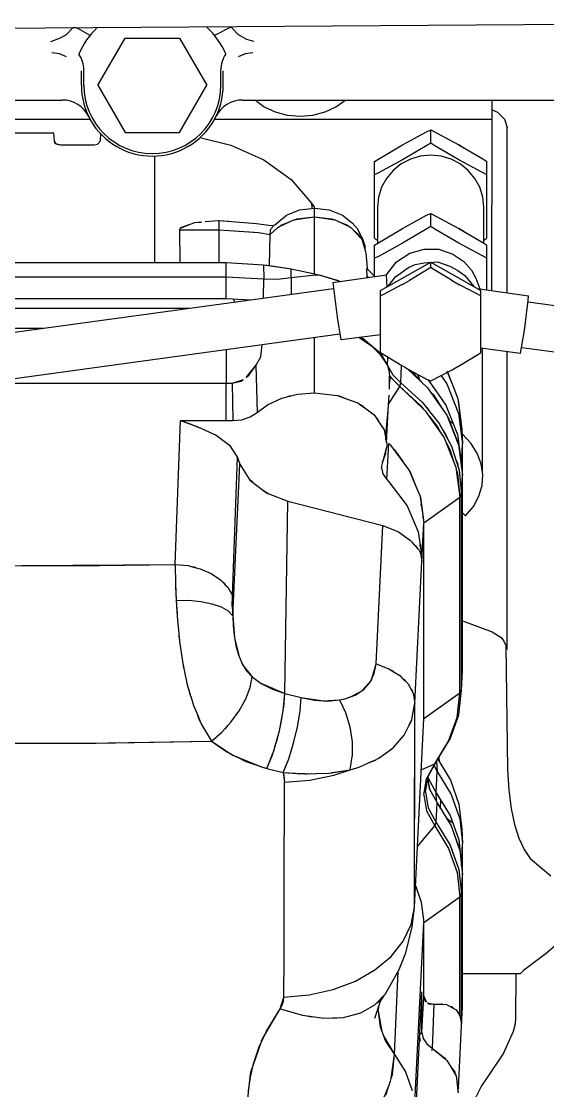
# Model space of a CAD drawing. Extents: x 1551 to 113148, y -1700 to 77018.
# Drawn here: x 18657.5 to 18746.5, y 11630.5 to 11811.6 of the extents above; entities that cross this region are included whole.
import ezdxf

# ---------------------------------------------------------------- set-up
doc = ezdxf.new("R2010")
doc.units = 0
doc.header["$LTSCALE"] = 500
doc.header["$MEASUREMENT"] = 0
doc.linetypes.add('SNT-025', pattern=[0.74, 0.4, -0.17, 0, -0.17])
doc.layers.get('0').update_dxf_attribs({"linetype": 'CONTINUOUS'})
doc.layers.add('GENERATORSETT', color=7, linetype='CONTINUOUS')

# ---------------------------------------------------------------- blocks, each defined once
blk = doc.blocks.new('GENERATOR-CENTER')
for p, q in [((-2114.19, -277.94), (-1945.65, -276.72)), ((-2095.15, -278.92), (-2094.06, -277.79)), ((-2093.74, -277.77), (-2094.06, -277.79)), ((-2093.11, -278), (-2093.74, -277.77)), ((-2091.15, -279.09), (-2093.11, -278)), ((-2067.47, -277.77), (-2070.07, -279.09)), ((-2067.15, -277.79), (-2067.47, -277.77)), ((-2067.15, -277.79), (-2066.07, -278.92)), ((-2097.8, -280.11), (-2096.13, -279.52)), ((-2096.13, -279.52), (-2095.15, -278.92)), ((-2089.85, -287.53), (-2085.23, -279.53)), ((-2085.23, -279.53), (-2075.99, -279.53)), ((-2075.99, -279.53), (-2071.37, -287.53)), ((-2066.07, -278.92), (-2064.69, -279.7)), ((-2064.69, -279.7), (-2063.47, -280.07)), ((-2063.47, -280.07), (-2063.42, -280.11)), ((-2096.31, -282.2), (-2097.61, -282.03)), ((-2095.11, -282.7), (-2096.31, -282.2)), ((-2064.9, -282.2), (-2066.11, -282.7)), ((-2063.61, -282.03), (-2064.9, -282.2)), ((-2092.61, -287.53), (-2092.61, -285.11)), ((-2092.19, -287.53), (-2092.19, -284.93)), ((-2069.03, -287.53), (-2069.03, -284.93)), ((-2068.61, -287.53), (-2068.61, -285.11)), ((-2089.85, -287.53), (-2085.23, -295.53)), ((-2075.99, -295.53), (-2071.37, -287.53)), ((-2175.35, -290.03), (-2095.86, -290.03)), ((-2065.35, -290.03), (-1995.86, -290.03)), ((-2063.18, -290.08), (-2061.67, -291.2)), ((-2061.67, -291.2), (-2059.84, -292.04)), ((-2051.38, -292.04), (-2049.55, -291.2)), ((-2049.55, -291.2), (-2048.04, -290.09)), ((-2023.11, -293.28), (-2023.11, -290.03)), ((-2059.84, -292.04), (-2057.78, -292.57)), ((-2057.78, -292.57), (-2055.61, -292.75)), ((-2055.61, -292.75), (-2053.44, -292.57)), ((-2053.44, -292.57), (-2051.38, -292.04)), ((-2023.11, -291.71), (-2022.23, -292.07)), ((-2022.23, -292.07), (-2021.03, -293.25)), ((-2180.11, -293.28), (-2091.1, -293.28)), ((-2070.11, -293.28), (-2023.11, -293.28)), ((-2023.17, -322.31), (-2023.11, -293.28)), ((-2021.03, -293.25), (-2020.61, -294.68)), ((-2020.61, -322.68), (-2020.61, -294.68)), ((-2116.05, -295.57), (-2097.31, -295.57)), ((-2097.31, -295.57), (-2097.24, -296.96)), ((-2097.31, -295.57), (-2097.24, -296.96)), ((-2089.38, -296.96), (-2089.32, -295.72)), ((-2085.23, -295.53), (-2075.99, -295.53)), ((-2072.56, -296.36), (-2067.35, -297.66)), ((-2038.27, -297.64), (-2034.21, -295.41)), ((-2034.21, -295.41), (-2033.52, -295.09)), ((-2033.52, -297.32), (-2033.52, -295.09)), ((-2033.52, -295.09), (-2028.77, -297.64)), ((-2097.24, -296.96), (-2096.93, -297.43)), ((-2097.24, -296.96), (-2097.08, -297.31)), ((-2097.08, -297.31), (-2096.24, -297.62)), ((-2096.93, -297.43), (-2096.24, -297.62)), ((-2096.24, -297.62), (-2090.38, -297.62)), ((-2090.38, -297.62), (-2089.87, -297.53)), ((-2089.87, -297.53), (-2089.38, -296.96)), ((-2067.35, -297.66), (-2061.77, -300.18)), ((-2043.02, -300.46), (-2038.27, -297.64)), ((-2033.52, -297.32), (-2038.27, -300.13)), ((-2032.83, -297.77), (-2033.52, -297.32)), ((-2028.77, -300.13), (-2032.83, -297.77)), ((-2028.77, -297.64), (-2024.71, -300)), ((-2027.93, -298.17), (-2028.77, -297.64)), ((-2080.16, -317.56), (-2080.16, -299.47)), ((-2080.16, -317.56), (-2080.16, -299.47)), ((-2061.77, -300.18), (-2057.13, -303.51)), ((-2043.02, -302.68), (-2043.02, -300.46)), ((-2038.27, -300.14), (-2042.33, -302.36)), ((-2036.96, -300.05), (-2038.52, -300.86)), ((-2035.28, -299.55), (-2036.96, -300.05)), ((-2033.52, -299.38), (-2035.28, -299.55)), ((-2031.76, -299.55), (-2033.52, -299.38)), ((-2030.08, -300.05), (-2031.76, -299.55)), ((-2028.52, -300.86), (-2030.08, -300.05)), ((-2024.02, -302.68), (-2028.77, -300.14)), ((-2024.71, -300), (-2024.02, -300.46)), ((-2024.02, -302.68), (-2024.02, -300.46)), ((-2039.88, -301.96), (-2041, -303.29)), ((-2038.52, -300.86), (-2039.88, -301.96)), ((-2027.16, -301.96), (-2028.52, -300.86)), ((-2026.04, -303.29), (-2027.16, -301.96)), ((-2057.13, -303.51), (-2053.67, -307.5)), ((-2042.33, -302.36), (-2043.02, -302.68)), ((-2043.02, -308.18), (-2043.02, -302.68)), ((-2041, -303.29), (-2041.84, -304.81)), ((-2025.21, -304.81), (-2026.04, -303.29)), ((-2024.02, -308.18), (-2024.02, -302.68)), ((-2041.84, -304.81), (-2042.35, -306.47)), ((-2024.69, -306.47), (-2025.21, -304.81)), ((-2053.67, -307.5), (-2053.17, -308.24)), ((-2053.67, -307.5), (-2053.63, -308.29)), ((-2053.67, -307.5), (-2053.63, -308.29)), ((-2042.35, -306.47), (-2042.52, -308.18)), ((-2024.52, -308.18), (-2024.69, -306.47)), ((-2059.91, -311.14), (-2057.94, -309.54)), ((-2057.94, -309.54), (-2055.72, -308.63)), ((-2055.72, -308.63), (-2053.2, -308.32)), ((-2053.2, -308.77), (-2053.2, -308.24)), ((-2053.2, -308.77), (-2053.2, -308.24)), ((-2053.2, -308.32), (-2050.68, -308.63)), ((-2053.2, -309.8), (-2053.2, -308.77)), ((-2053.2, -309.8), (-2053.2, -308.77)), ((-2050.68, -308.63), (-2048.46, -309.54)), ((-2048.46, -309.54), (-2046.83, -310.82)), ((-2043.02, -313.41), (-2043.02, -308.18)), ((-2042.49, -314.25), (-2042.49, -308.18)), ((-2034.21, -309.55), (-2033.52, -309.23)), ((-2033.52, -311.46), (-2033.52, -309.23)), ((-2033.52, -309.23), (-2028.77, -311.78)), ((-2024.55, -314.25), (-2024.55, -308.18)), ((-2024.02, -313.41), (-2024.02, -308.18)), ((-2075.83, -311.73), (-2073.58, -310.8)), ((-2075.76, -311.61), (-2074.18, -311.05)), ((-2073.58, -310.8), (-2073.5, -310.79)), ((-2073.45, -310.79), (-2073.42, -310.78)), ((-2073.44, -310.79), (-2072.39, -310.69)), ((-2073.42, -310.78), (-2072.22, -310.67)), ((-2071.68, -310.62), (-2069.47, -310.4)), ((-2069.47, -310.4), (-2069.31, -310.4)), ((-2069.31, -310.8), (-2069.31, -310.4)), ((-2069.31, -310.46), (-2069.31, -310.41)), ((-2069.31, -310.41), (-2067.69, -310.52)), ((-2069.31, -310.41), (-2062.97, -310.95)), ((-2069.31, -310.98), (-2069.31, -310.46)), ((-2069.31, -312.02), (-2069.31, -310.8)), ((-2069.31, -312.02), (-2069.31, -310.98)), ((-2062.97, -310.95), (-2060.51, -311.25)), ((-2060.51, -311.25), (-2059.91, -311.14)), ((-2059.07, -311.46), (-2057.27, -310.61)), ((-2059.07, -311.46), (-2058.8, -311.24)), ((-2058.8, -311.24), (-2057.27, -310.61)), ((-2057.27, -310.61), (-2056.53, -310.27)), ((-2056.53, -310.27), (-2056.36, -310.24)), ((-2056.36, -310.24), (-2053.2, -309.8)), ((-2056.36, -310.24), (-2056.18, -310.17)), ((-2056.18, -310.17), (-2053.2, -309.8)), ((-2053.2, -309.8), (-2050.05, -310.24)), ((-2053.2, -319.45), (-2053.2, -309.8)), ((-2053.2, -319.45), (-2053.2, -309.8)), ((-2053.2, -309.8), (-2050.23, -310.17)), ((-2050.23, -310.17), (-2050.05, -310.24)), ((-2050.05, -310.24), (-2049.87, -310.27)), ((-2049.87, -310.27), (-2049.14, -310.61)), ((-2049.14, -310.61), (-2047.34, -311.46)), ((-2049.14, -310.61), (-2047.61, -311.24)), ((-2047.61, -311.24), (-2047.34, -311.46)), ((-2046.83, -310.82), (-2045.93, -311.86)), ((-2038.27, -311.78), (-2034.21, -309.55)), ((-2075.99, -312.02), (-2075.9, -311.76)), ((-2075.99, -312.02), (-2075.97, -317.56)), ((-2075.99, -312.02), (-2069.31, -312.02)), ((-2075.99, -312.02), (-2069.31, -312.02)), ((-2075.99, -312.02), (-2075.97, -317.56)), ((-2075.9, -311.76), (-2075.87, -311.75)), ((-2075.83, -311.74), (-2075.76, -311.61)), ((-2069.31, -312.02), (-2063.37, -312.38)), ((-2069.31, -317.56), (-2069.31, -312.02)), ((-2069.31, -312.02), (-2062.64, -312.48)), ((-2069.31, -317.56), (-2069.31, -312.02)), ((-2068.48, -312.07), (-2068.48, -312.07)), ((-2068.48, -312.07), (-2068.48, -312.07)), ((-2068.19, -312.08), (-2068.19, -312.09)), ((-2068.19, -312.08), (-2068.19, -312.09)), ((-2063.37, -312.38), (-2062.83, -312.47)), ((-2062.64, -312.48), (-2060.68, -312.8)), ((-2060.8, -318.05), (-2060.68, -312.8)), ((-2060.68, -312.8), (-2059.36, -311.6)), ((-2060.68, -312.8), (-2060.61, -312.15)), ((-2060.61, -312.15), (-2060.54, -311.89)), ((-2060.51, -311.81), (-2060.44, -311.72)), ((-2060.44, -311.72), (-2060.13, -311.38)), ((-2059.36, -311.6), (-2059.07, -311.46)), ((-2047.34, -311.46), (-2047.05, -311.6)), ((-2047.05, -311.6), (-2046.54, -312.13)), ((-2046.54, -312.13), (-2045.45, -313.29)), ((-2046.54, -312.13), (-2045.67, -312.87)), ((-2045.93, -311.86), (-2045.01, -313.72)), ((-2045.67, -312.87), (-2045.45, -313.29)), ((-2043.02, -314.59), (-2038.27, -311.78)), ((-2033.52, -311.46), (-2038.27, -314.27)), ((-2032.83, -311.91), (-2033.52, -311.46)), ((-2028.77, -314.27), (-2032.83, -311.91)), ((-2028.77, -311.78), (-2024.71, -314.14)), ((-2027.93, -312.31), (-2028.77, -311.78)), ((-2045.45, -313.29), (-2045.16, -313.6)), ((-2045.16, -313.6), (-2045, -314.16)), ((-2045.01, -313.72), (-2044.63, -314.88)), ((-2045, -314.16), (-2044.63, -315.48)), ((-2045, -314.16), (-2044.63, -314.88)), ((-2044.63, -315.48), (-2044.63, -314.88)), ((-2043.02, -313.41), (-2042.5, -313.76)), ((-2043.02, -316.82), (-2043.02, -314.59)), ((-2038.27, -314.28), (-2042.33, -316.5)), ((-2024.02, -316.82), (-2028.77, -314.28)), ((-2024.71, -314.14), (-2024.02, -314.59)), ((-2024.54, -313.76), (-2024.02, -313.41)), ((-2024.02, -316.82), (-2024.02, -314.59)), ((-2044.63, -315.48), (-2044.5, -315.95)), ((-2044.5, -315.95), (-2044.29, -318.45)), ((-2042.33, -316.5), (-2043.02, -316.82)), ((-2039.29, -317.45), (-2037.04, -315.98)), ((-2037.04, -315.98), (-2034.64, -315.26)), ((-2034.64, -315.26), (-2032.13, -315.3)), ((-2032.13, -315.3), (-2029.76, -316.1)), ((-2029.76, -316.1), (-2027.9, -317.36)), ((-2112.91, -317.56), (-2068.13, -317.56)), ((-2112.91, -317.56), (-2068.13, -317.56)), ((-2068.13, -317.56), (-2061.79, -317.92)), ((-2068.13, -319.95), (-2068.13, -317.56)), ((-2068.13, -319.95), (-2068.13, -317.56)), ((-2068.13, -317.56), (-2061.79, -317.92)), ((-2061.79, -317.92), (-2061.77, -320.31)), ((-2061.79, -317.92), (-2061.2, -317.99)), ((-2061.79, -317.92), (-2059.43, -318.25)), ((-2061.79, -317.92), (-2061.77, -320.31)), ((-2061.2, -317.99), (-2059.65, -318.2)), ((-2059.65, -318.2), (-2057.13, -318.62)), ((-2059.43, -318.25), (-2057.13, -318.62)), ((-2044.37, -318.55), (-2044.3, -320.08)), ((-2044.29, -318.45), (-2044.21, -318.67)), ((-2043.02, -319.89), (-2043.02, -316.82)), ((-2042.02, -322.3), (-2033.52, -317.5)), ((-2041.02, -319.6), (-2039.29, -317.45)), ((-2039.5, -319.94), (-2037.28, -318.39)), ((-2037.28, -318.39), (-2036.13, -317.9)), ((-2033.52, -318.38), (-2037.13, -320.58)), ((-2036.13, -317.9), (-2034.6, -317.58)), ((-2034.6, -317.58), (-2032.39, -317.45)), ((-2033.52, -317.5), (-2025.02, -322.3)), ((-2033.52, -318.38), (-2033.52, -317.5)), ((-2033.12, -318.67), (-2033.52, -318.38)), ((-2032.39, -317.45), (-2030.31, -318.17)), ((-2030.31, -318.17), (-2028.92, -318.89)), ((-2027.9, -317.36), (-2026.64, -318.86)), ((-2024.02, -322.18), (-2024.02, -316.82)), ((-2112.89, -319.95), (-2068.13, -319.95)), ((-2112.89, -319.95), (-2068.13, -319.95)), ((-2068.13, -323.61), (-2068.13, -319.95)), ((-2068.13, -319.95), (-2061.77, -320.31)), ((-2068.13, -323.61), (-2068.13, -319.95)), ((-2068.13, -319.95), (-2061.77, -320.31)), ((-2061.8, -323.53), (-2061.77, -320.31)), ((-2061.77, -320.31), (-2059.44, -320.38)), ((-2061.77, -320.31), (-2059.44, -320.38)), ((-2059.44, -320.38), (-2057.15, -320.07)), ((-2059.44, -320.38), (-2057.15, -320.07)), ((-2057.15, -320.07), (-2057.13, -318.62)), ((-2057.15, -320.07), (-2057.13, -318.62)), ((-2057.15, -320.07), (-2053.02, -319.63)), ((-2057.15, -320.07), (-2053.02, -319.63)), ((-2057.15, -320.07), (-2057.11, -322.88)), ((-2057.13, -318.62), (-2053.42, -319.4)), ((-2057.13, -318.62), (-2053.42, -319.4)), ((-2053.42, -319.4), (-2053.13, -319.47)), ((-2053.36, -319.41), (-2053.02, -319.49)), ((-2053.02, -319.49), (-2052.4, -319.65)), ((-2053.02, -319.63), (-2052.4, -319.65)), ((-2053.02, -319.63), (-2052.4, -319.65)), ((-2052.41, -319.65), (-2052.4, -319.65)), ((-2052.4, -319.65), (-2049.37, -320.53)), ((-2052.4, -319.65), (-2049.26, -320.57)), ((-2050.06, -320.92), (-2041.02, -319.6)), ((-2044.31, -319.81), (-2044.04, -320.04)), ((-2044.21, -318.67), (-2043.02, -319.83)), ((-2041.02, -319.61), (-2041.02, -319.6)), ((-2040.89, -321.66), (-2041.02, -319.61)), ((-2040.69, -321.55), (-2039.5, -319.94)), ((-2029.98, -320.54), (-2033.12, -318.67)), ((-2028.92, -318.89), (-2027.75, -319.74)), ((-2027.75, -319.74), (-2026.25, -321.61)), ((-2026.64, -318.86), (-2025.91, -320.18)), ((-2025.91, -320.18), (-2025.23, -322.01)), ((-2131.65, -333.11), (-2049.98, -321.91)), ((-2050.06, -320.92), (-2049.36, -326.79)), ((-2049.37, -320.53), (-2049.16, -320.61)), ((-2049.23, -320.58), (-2048.74, -320.73)), ((-2038.48, -321.34), (-2041.4, -322.92)), ((-2038.48, -321.34), (-2037.81, -320.96)), ((-2037.81, -320.96), (-2037.73, -320.92)), ((-2037.73, -320.92), (-2037.13, -320.58)), ((-2029.98, -320.54), (-2029.31, -320.92)), ((-2029.31, -320.92), (-2029.24, -320.96)), ((-2029.24, -320.96), (-2028.63, -321.3)), ((-2025.02, -323.18), (-2028.63, -321.3)), ((-2025.65, -321.95), (-2016.98, -323.2)), ((-2162.9, -323.61), (-2068.13, -323.61)), ((-2068.13, -323.61), (-2064.08, -323.84)), ((-2066.91, -323.68), (-2066.73, -324.2)), ((-2042.02, -323.18), (-2042.02, -322.3)), ((-2041.4, -322.92), (-2042.02, -323.18)), ((-2042.02, -327.42), (-2042.02, -323.18)), ((-2025.02, -323.18), (-2025.02, -322.3)), ((-2025.02, -327.42), (-2025.02, -323.18)), ((-2017.68, -329.07), (-2017.04, -323.98)), ((-2017.04, -323.98), (-2016.98, -323.2)), ((-2162.9, -325.26), (-2074.4, -325.26)), ((-2017.06, -324.19), (-1935.39, -335.39)), ((-2049.36, -326.79), (-2048.72, -330.63)), ((-2042.02, -328.14), (-2042.02, -327.42)), ((-2025.02, -328.14), (-2025.02, -327.42)), ((-2162.9, -328.63), (-2098.98, -328.63)), ((-2042.02, -328.94), (-2042.02, -328.14)), ((-2042.02, -332.78), (-2042.02, -328.94)), ((-2025.02, -328.94), (-2025.02, -328.14)), ((-2025.02, -332.78), (-2025.02, -328.94)), ((-2018.32, -332.91), (-2017.68, -329.07)), ((-2130.54, -340.86), (-2048.92, -329.61)), ((-2053.2, -339.59), (-2053.2, -330.2)), ((-2048.72, -330.63), (-2048.67, -330.58)), ((-2048.67, -330.58), (-2042.02, -329.71)), ((-2045.7, -330.19), (-2043.52, -331.64)), ((-2045.58, -330.18), (-2044.95, -330.43)), ((-2044.95, -330.43), (-2042.08, -332.85)), ((-2068.13, -332.26), (-2068.11, -337.97)), ((-2062.28, -333.48), (-2062.05, -331.42)), ((-2043.52, -331.64), (-2042.12, -333.08)), ((-2042.08, -332.85), (-2040.81, -335)), ((-2042.02, -332.78), (-2038.41, -334.98)), ((-2028.56, -334.94), (-2025.42, -333.07)), ((-2025.42, -333.07), (-2025.02, -332.78)), ((-2025.02, -332), (-2018.37, -332.86)), ((-2024.74, -352.89), (-2024.74, -332.04)), ((-2020.61, -383.07), (-2020.61, -332.57)), ((-2018.37, -332.86), (-2018.32, -332.91)), ((-2018.12, -331.9), (-1936.5, -343.14)), ((-2068.13, -333.22), (-2068.12, -333.23)), ((-2063.11, -334.97), (-2062.28, -333.48)), ((-2063.11, -334.97), (-2062.28, -333.48)), ((-2042.12, -333.08), (-2040.81, -335)), ((-2040.81, -335), (-2040.75, -333.63)), ((-2064.73, -336.98), (-2063.11, -334.97)), ((-2064.69, -336.93), (-2064.22, -336.57)), ((-2064.22, -336.57), (-2063.11, -334.97)), ((-2063.11, -334.97), (-2062.9, -342.93)), ((-2063.11, -334.97), (-2062.9, -342.93)), ((-2040.81, -335), (-2040.57, -336.14)), ((-2040.81, -335), (-2039.93, -336.56)), ((-2040.81, -335), (-2039.93, -336.56)), ((-2040.57, -336.14), (-2040.49, -336.7)), ((-2039.93, -336.56), (-2038.55, -337.93)), ((-2039.93, -336.56), (-2038.55, -337.93)), ((-2038.55, -337.93), (-2038.45, -334.96)), ((-2038.41, -334.98), (-2037.81, -335.32)), ((-2037.81, -335.32), (-2037.73, -335.36)), ((-2037.73, -335.36), (-2037.06, -335.74)), ((-2037.45, -335.52), (-2034.04, -338.74)), ((-2037.11, -335.71), (-2036.43, -336.29)), ((-2037.06, -335.74), (-2034.14, -337.32)), ((-2036.43, -336.29), (-2035.02, -337.82)), ((-2035.74, -336.48), (-2035.53, -336.99)), ((-2033.52, -337.58), (-2029.91, -335.7)), ((-2030.82, -335.88), (-2029.52, -339.12)), ((-2030.66, -336.12), (-2029.52, -339.12)), ((-2029.91, -335.7), (-2029.31, -335.36)), ((-2029.31, -335.36), (-2029.24, -335.32)), ((-2029.24, -335.32), (-2028.56, -334.94)), ((-2109.56, -337.97), (-2068.13, -337.97)), ((-2068.11, -344.27), (-2068.11, -337.97)), ((-2068.11, -337.97), (-2067.13, -337.98)), ((-2068.11, -344.27), (-2068.11, -337.97)), ((-2068.11, -337.97), (-2067.13, -337.98)), ((-2067.13, -337.98), (-2065.18, -337.32)), ((-2067.13, -337.98), (-2065.6, -337.62)), ((-2067.13, -337.98), (-2067, -344.29)), ((-2067.13, -337.98), (-2067, -344.29)), ((-2065.6, -337.62), (-2065.22, -337.33)), ((-2040.51, -338.97), (-2040.49, -336.7)), ((-2040.51, -338.37), (-2040.46, -337.46)), ((-2040.49, -336.7), (-2040.18, -337.13)), ((-2040.49, -336.7), (-2040.18, -337.13)), ((-2040.49, -336.7), (-2040.46, -337.46)), ((-2040.18, -337.13), (-2038.77, -338.54)), ((-2040.18, -337.13), (-2038.77, -338.54)), ((-2038.77, -338.54), (-2038.55, -337.93)), ((-2038.77, -338.54), (-2038.55, -337.93)), ((-2038.55, -337.93), (-2034.97, -341.19)), ((-2035.54, -336.92), (-2035.53, -336.99)), ((-2035.53, -336.99), (-2035.47, -337.33)), ((-2034.14, -337.32), (-2033.52, -337.58)), ((-2033.93, -337.41), (-2030.96, -341.67)), ((-2031.75, -336.73), (-2030.8, -338.09)), ((-2030.8, -338.09), (-2028.81, -343.08)), ((-2030.8, -338.09), (-2028.81, -343.08)), ((-2058.73, -340.51), (-2056.94, -340.05)), ((-2057.82, -340.28), (-2057.41, -340.11)), ((-2057.41, -340.11), (-2056.94, -340.05)), ((-2056.94, -340.05), (-2056.04, -339.82)), ((-2056.04, -339.82), (-2053.2, -339.59)), ((-2053.2, -339.59), (-2053.2, -339.59)), ((-2053.2, -339.59), (-2049.32, -340.03)), ((-2049.32, -340.03), (-2049.16, -340.09)), ((-2049.16, -340.09), (-2048.99, -340.11)), ((-2049.16, -340.09), (-2047.95, -340.54)), ((-2048.99, -340.11), (-2047.95, -340.54)), ((-2040.73, -342.54), (-2040.52, -340.01)), ((-2040.65, -341.52), (-2038.77, -338.54)), ((-2040.65, -341.52), (-2038.77, -338.54)), ((-2038.77, -338.54), (-2035.21, -341.78)), ((-2038.77, -338.54), (-2034.8, -342.29)), ((-2034.04, -338.74), (-2030.8, -343.39)), ((-2033.66, -339.3), (-2033.05, -339.96)), ((-2033.05, -339.96), (-2031.51, -342.38)), ((-2029.52, -339.12), (-2028.93, -340.62)), ((-2062.9, -342.93), (-2061.13, -341.63)), ((-2061.13, -341.63), (-2061.13, -341.63)), ((-2061.13, -341.63), (-2061.12, -341.63)), ((-2061.12, -341.63), (-2058.73, -340.51)), ((-2047.95, -340.54), (-2045.83, -341.32)), ((-2045.83, -341.32), (-2045.58, -341.51)), ((-2045.58, -341.51), (-2045.29, -341.62)), ((-2045.58, -341.51), (-2044.45, -342.33)), ((-2045.29, -341.62), (-2044.45, -342.33)), ((-2035.21, -341.78), (-2034.8, -342.29)), ((-2034.97, -341.19), (-2032.1, -344.79)), ((-2034.56, -341.7), (-2034.18, -342.06)), ((-2034.18, -342.06), (-2033.53, -342.99)), ((-2030.96, -341.67), (-2028.98, -346.63)), ((-2028.93, -340.62), (-2028.26, -345.76)), ((-2028.91, -340.74), (-2028.86, -340.86)), ((-2028.86, -340.86), (-2028.26, -345.76)), ((-2065.45, -344.15), (-2064.04, -343.68)), ((-2065.45, -344.15), (-2064.04, -343.68)), ((-2064.04, -343.68), (-2062.9, -342.93)), ((-2064.04, -343.68), (-2062.9, -342.93)), ((-2044.45, -342.33), (-2043.09, -343.33)), ((-2043.09, -343.33), (-2042.86, -343.67)), ((-2042.86, -343.67), (-2042.55, -343.94)), ((-2042.86, -343.67), (-2042.12, -344.77)), ((-2042.55, -343.94), (-2042.12, -344.77)), ((-2041.09, -346.77), (-2040.73, -342.54)), ((-2041, -348.07), (-2040.73, -342.54)), ((-2034.8, -342.29), (-2034.43, -342.64)), ((-2034.43, -342.64), (-2031.74, -346.5)), ((-2033.79, -343.56), (-2032.36, -345.35)), ((-2030.8, -343.39), (-2028.81, -348.38)), ((-2030.69, -343.65), (-2030.5, -343.95)), ((-2028.81, -343.08), (-2028.13, -348.24)), ((-2028.81, -343.08), (-2028.13, -348.24)), ((-2076.73, -368.66), (-2075.83, -344.27)), ((-2076.73, -368.66), (-2075.83, -344.27)), ((-2075.83, -344.27), (-2068.11, -344.27)), ((-2075.83, -344.27), (-2074.18, -344.85)), ((-2075.83, -344.27), (-2068.11, -344.27)), ((-2075.83, -344.27), (-2072.92, -345.38)), ((-2075.1, -344.55), (-2075.03, -344.55)), ((-2074.67, -344.72), (-2074.49, -344.74)), ((-2074.18, -344.85), (-2072.76, -345.45)), ((-2072.74, -345.45), (-2072.65, -345.49)), ((-2072.65, -345.49), (-2072.61, -345.5)), ((-2072.6, -345.52), (-2072.54, -345.55)), ((-2072.54, -345.55), (-2070.91, -346.26)), ((-2068.11, -344.27), (-2067, -344.29)), ((-2068.11, -344.27), (-2067, -344.29)), ((-2067, -344.29), (-2065.45, -344.15)), ((-2067, -344.29), (-2065.45, -344.15)), ((-2042.12, -344.77), (-2041.4, -345.84)), ((-2032.36, -345.35), (-2031.74, -346.5)), ((-2032.1, -344.79), (-2030, -348.64)), ((-2030.5, -343.95), (-2028.86, -348.18)), ((-2030.38, -344.26), (-2029.75, -344.71)), ((-2030.38, -344.26), (-2029.75, -344.71)), ((-2070.91, -346.26), (-2069.79, -346.78)), ((-2070.91, -346.26), (-2069.79, -346.79)), ((-2069.79, -346.78), (-2067.56, -348.47)), ((-2069.79, -346.79), (-2067.56, -348.47)), ((-2041.4, -345.84), (-2040.91, -348.6)), ((-2041.31, -346.35), (-2041.09, -346.77)), ((-2041.09, -347.59), (-2041.09, -346.77)), ((-2031.74, -346.5), (-2031.22, -347.24)), ((-2031.47, -345.95), (-2030.95, -346.69)), ((-2031.22, -347.24), (-2029.25, -352.17)), ((-2030.95, -346.69), (-2030.63, -347.49)), ((-2028.98, -346.63), (-2028.31, -351.77)), ((-2028.26, -345.76), (-2028.13, -348.24)), ((-2028.26, -345.76), (-2028.13, -348.24)), ((-2028.21, -346.65), (-2028.17, -346.61)), ((-2026.73, -348.15), (-2028.17, -346.61)), ((-2067.56, -348.47), (-2066.22, -350.57)), ((-2067.56, -348.47), (-2066.22, -350.57)), ((-2041.58, -351.13), (-2040.91, -348.6)), ((-2041.09, -349.79), (-2041.06, -349.16)), ((-2041.09, -349.79), (-2041.09, -349.28)), ((-2040.96, -354.3), (-2040.63, -348.17)), ((-2040.96, -354.3), (-2040.63, -348.17)), ((-2040.63, -348.17), (-2040.34, -348.48)), ((-2040.34, -348.48), (-2037.25, -352.56)), ((-2040.28, -348.55), (-2039.65, -349.24)), ((-2039.65, -349.24), (-2038.24, -351.24)), ((-2030.9, -348.03), (-2030.28, -349.18)), ((-2030.28, -349.18), (-2029.65, -351.18)), ((-2030, -348.64), (-2028.72, -352.68)), ((-2028.86, -348.18), (-2028.85, -348.28)), ((-2028.81, -348.38), (-2028.13, -353.54)), ((-2028.31, -351.77), (-2028.13, -348.24)), ((-2028.31, -351.77), (-2028.13, -348.24)), ((-2028.13, -353.54), (-2028.13, -348.24)), ((-2028.13, -353.54), (-2028.13, -348.24)), ((-2025.66, -349.83), (-2026.73, -348.15)), ((-2067.07, -373.9), (-2066.22, -350.57)), ((-2067.07, -373.9), (-2066.22, -350.57)), ((-2066.22, -350.57), (-2065.79, -351.69)), ((-2066.22, -350.57), (-2065.79, -351.69)), ((-2041.85, -352.22), (-2041.58, -351.13)), ((-2041.85, -352.22), (-2041.58, -351.13)), ((-2041.72, -351.34), (-2041.58, -351.13)), ((-2041.58, -351.13), (-2041.09, -349.79)), ((-2041.58, -351.13), (-2041.58, -351.13)), ((-2041.58, -351.13), (-2041.58, -351.13)), ((-2029.36, -350.66), (-2028.96, -351.66)), ((-2024.97, -351.61), (-2025.66, -349.83)), ((-2067, -377.34), (-2065.79, -351.69)), ((-2065.79, -351.69), (-2064.09, -354.37)), ((-2041.85, -352.22), (-2041.64, -353.31)), ((-2041.85, -352.22), (-2041.64, -353.31)), ((-2037.25, -352.56), (-2037.13, -352.84)), ((-2037.13, -352.84), (-2036.93, -353.12)), ((-2037.13, -352.84), (-2035.9, -355.71)), ((-2029.25, -352.17), (-2029.19, -352.61)), ((-2029.19, -352.61), (-2029.01, -353.18)), ((-2029.19, -352.61), (-2028.59, -357.27)), ((-2028.96, -351.66), (-2028.91, -352.1)), ((-2028.72, -352.68), (-2028.29, -356.8)), ((-2028.31, -352.2), (-2028.31, -351.77)), ((-2024.69, -353.45), (-2024.97, -351.61)), ((-2064.26, -354.1), (-2063.62, -354.73)), ((-2064.09, -354.37), (-2061.76, -356.17)), ((-2041.64, -353.31), (-2040.96, -354.3)), ((-2041.64, -353.31), (-2040.96, -354.3)), ((-2040.96, -354.3), (-2040.59, -354.69)), ((-2040.96, -354.3), (-2040.59, -354.69)), ((-2040.59, -354.69), (-2037.53, -358.73)), ((-2040.59, -354.69), (-2037.53, -358.73)), ((-2036.93, -353.12), (-2035.9, -355.71)), ((-2029.01, -353.18), (-2028.59, -357.27)), ((-2028.29, -356.8), (-2028.13, -353.54)), ((-2028.29, -356.8), (-2028.13, -353.54)), ((-2028.13, -386.66), (-2028.13, -353.54)), ((-2028.13, -386.66), (-2028.13, -353.54)), ((-2024.83, -355.29), (-2024.69, -353.45)), ((-2061.76, -356.17), (-2060.92, -356.68)), ((-2061.76, -356.17), (-2061.29, -356.54)), ((-2061.29, -356.54), (-2060.92, -356.68)), ((-2035.9, -355.71), (-2035.35, -356.99)), ((-2025.37, -357.09), (-2024.83, -355.29)), ((-2060.92, -356.68), (-2057.66, -357.97)), ((-2058.19, -390.48), (-2057.66, -357.97)), ((-2058.19, -390.48), (-2057.66, -357.97)), ((-2057.66, -357.97), (-2041.64, -362.09)), ((-2035.35, -356.99), (-2035.33, -357.14)), ((-2035.33, -357.14), (-2035.27, -357.29)), ((-2035.33, -357.14), (-2034.71, -361.6)), ((-2035.27, -357.29), (-2034.71, -361.6)), ((-2034.71, -361.6), (-2028.59, -357.27)), ((-2034.71, -361.6), (-2028.59, -357.27)), ((-2028.59, -357.27), (-2028.29, -356.8)), ((-2028.59, -357.27), (-2028.29, -356.8)), ((-2028.59, -390.39), (-2028.59, -357.27)), ((-2028.59, -390.39), (-2028.59, -357.27)), ((-2028.29, -389.92), (-2028.29, -356.8)), ((-2028.29, -389.92), (-2028.29, -356.8)), ((-2026.31, -358.82), (-2025.37, -357.09)), ((-2037.53, -358.73), (-2035.65, -363.13)), ((-2037.53, -358.73), (-2035.65, -363.13)), ((-2035.12, -358.65), (-2035.12, -358.45)), ((-2035.12, -358.65), (-2035.12, -358.45)), ((-2028.13, -359.91), (-2027.62, -360.41)), ((-2027.62, -360.41), (-2026.31, -358.82)), ((-2035.03, -368.11), (-2034.71, -361.6)), ((-2035.01, -367.68), (-2034.71, -361.6)), ((-2034.83, -360.69), (-2034.83, -360.63)), ((-2034.83, -360.69), (-2034.83, -360.63)), ((-2034.71, -394.72), (-2034.71, -361.6)), ((-2034.71, -394.72), (-2034.71, -361.6)), ((-2042.76, -385.5), (-2041.64, -362.09)), ((-2042.76, -385.5), (-2041.64, -362.09)), ((-2041.64, -362.09), (-2038.97, -363.12)), ((-2038.97, -363.12), (-2036.96, -364.58)), ((-2038.97, -363.12), (-2036.96, -364.58)), ((-2035.65, -363.13), (-2035.64, -363.14)), ((-2035.65, -363.13), (-2035.13, -366.38)), ((-2036.96, -364.58), (-2036.87, -364.67)), ((-2036.87, -364.67), (-2036.8, -364.74)), ((-2036.79, -364.76), (-2036.03, -365.55)), ((-2036.75, -364.8), (-2035.67, -366.05)), ((-2036.03, -365.55), (-2035.62, -366.11)), ((-2035.43, -365.26), (-2035.35, -365.44)), ((-2035.35, -365.44), (-2035.29, -365.72)), ((-2035.61, -366.11), (-2035.5, -366.23)), ((-2035.5, -366.23), (-2035.44, -366.35)), ((-2035.44, -366.36), (-2035.39, -366.42)), ((-2035.43, -366.37), (-2035.22, -366.77)), ((-2035.39, -366.42), (-2035.22, -366.77)), ((-2035.29, -365.7), (-2035.23, -365.89)), ((-2035.23, -365.89), (-2035.13, -366.38)), ((-2035.22, -366.77), (-2035.2, -366.58)), ((-2035.22, -366.77), (-2035.2, -366.58)), ((-2035.22, -366.77), (-2035.01, -367.68)), ((-2035.22, -366.77), (-2035.01, -367.67)), ((-2035.22, -366.77), (-2035.03, -368.11)), ((-2035.22, -366.77), (-2035.03, -368.11)), ((-2035.2, -366.58), (-2035.13, -366.38)), ((-2035.2, -366.58), (-2035.13, -366.38)), ((-2035.13, -366.38), (-2035.01, -367.67)), ((-2035.13, -366.38), (-2035.13, -366.38)), ((-2035.13, -366.38), (-2035.01, -367.67)), ((-2035.12, -367.2), (-2035.12, -367.2)), ((-2035.12, -367.2), (-2035.12, -367.2)), ((-2121.74, -368.8), (-2093.85, -368.87)), ((-2102.75, -368.85), (-2076.73, -368.66)), ((-2093.85, -368.87), (-2076.73, -368.66)), ((-2076.73, -368.66), (-2074.56, -368.86)), ((-2076.73, -368.66), (-2076.69, -371.91)), ((-2074.56, -368.86), (-2073.87, -369.04)), ((-2073.87, -369.04), (-2073.19, -369.21)), ((-2073.87, -369.04), (-2073.51, -369.08)), ((-2073.51, -369.08), (-2073.19, -369.21)), ((-2073.19, -369.21), (-2072.5, -369.38)), ((-2036.19, -392.14), (-2035.03, -368.11)), ((-2036.19, -392.14), (-2035.03, -368.11)), ((-2035.03, -368.11), (-2035.01, -367.68)), ((-2035.03, -368.11), (-2035.01, -367.68)), ((-2035.01, -367.64), (-2035.01, -367.68)), ((-2072.5, -369.38), (-2070.64, -370.18)), ((-2070.64, -370.18), (-2069.07, -371.24)), ((-2076.69, -371.91), (-2076.58, -374.74)), ((-2076.68, -372.21), (-2076.67, -372.39)), ((-2076.67, -372.39), (-2076.58, -374.75)), ((-2069.07, -371.24), (-2068.67, -371.66)), ((-2068.67, -371.66), (-2068.27, -372.08)), ((-2068.67, -371.66), (-2068.42, -371.85)), ((-2068.42, -371.85), (-2068.27, -372.08)), ((-2068.27, -372.08), (-2067.86, -372.5)), ((-2067.86, -372.5), (-2067.07, -373.9)), ((-2067.08, -375.74), (-2067.07, -373.9)), ((-2067.07, -373.9), (-2067, -377.34)), ((-2076.58, -374.75), (-2074.43, -374.73)), ((-2076.58, -374.75), (-2074.43, -374.73)), ((-2076.58, -374.75), (-2076.43, -377)), ((-2076.58, -374.75), (-2076.47, -376.6)), ((-2074.43, -374.73), (-2072.38, -374.92)), ((-2074.43, -374.73), (-2072.38, -374.92)), ((-2072.38, -374.92), (-2070.53, -375.3)), ((-2072.38, -374.92), (-2070.53, -375.3)), ((-2070.53, -375.3), (-2068.97, -375.84)), ((-2070.53, -375.3), (-2068.97, -375.84)), ((-2068.97, -375.84), (-2067.78, -376.53)), ((-2068.97, -375.84), (-2067.78, -376.53)), ((-2067.08, -375.74), (-2067, -377.34)), ((-2076.47, -376.6), (-2076.41, -377.23)), ((-2076.42, -377.22), (-2076.36, -378.14)), ((-2076.36, -378.14), (-2076.14, -380.35)), ((-2067.78, -376.53), (-2067, -377.34)), ((-2067.78, -376.53), (-2067, -377.34)), ((-2067, -377.34), (-2066.92, -379.01)), ((-2067, -377.34), (-2066.7, -381.02)), ((-2028.13, -378.23), (-2023.12, -380.09)), ((-2066.92, -379.01), (-2066.76, -380.7)), ((-2023.12, -380.09), (-2021.63, -381.05)), ((-2076.14, -380.34), (-2076.07, -381.14)), ((-2076.12, -380.58), (-2076.05, -381.28)), ((-2076.07, -381.14), (-2076.03, -381.39)), ((-2076.04, -381.39), (-2076.01, -381.72)), ((-2076.01, -381.72), (-2075.46, -385.4)), ((-2066.76, -380.7), (-2066.66, -381.29)), ((-2066.66, -381.28), (-2065.86, -384.45)), ((-2066.65, -381.33), (-2066.48, -382.37)), ((-2021.63, -381.05), (-2021.13, -381.67)), ((-2021.13, -381.67), (-2020.82, -382.35)), ((-2066.48, -382.37), (-2066.05, -383.96)), ((-2020.82, -382.35), (-2020.53, -403.39)), ((-2075.46, -385.4), (-2075.42, -385.62)), ((-2066.05, -383.96), (-2065.55, -385.2)), ((-2065.55, -385.19), (-2065.42, -385.48)), ((-2065.54, -385.21), (-2065.46, -385.41)), ((-2065.46, -385.41), (-2065.27, -385.72)), ((-2043.49, -388.04), (-2042.76, -385.5)), ((-2043.06, -387.13), (-2042.76, -385.5)), ((-2042.76, -385.5), (-2040.59, -386.32)), ((-2075.41, -385.62), (-2075.39, -385.8)), ((-2075.41, -385.67), (-2075.28, -386.26)), ((-2075.39, -385.8), (-2075.21, -386.55)), ((-2075.22, -386.54), (-2074.69, -389.05)), ((-2065.28, -385.72), (-2063.7, -387.7)), ((-2065.26, -385.74), (-2064.68, -386.67)), ((-2064.68, -386.67), (-2063.7, -387.7)), ((-2043.76, -388.59), (-2043.06, -387.13)), ((-2040.59, -386.32), (-2040.33, -386.48)), ((-2040.33, -386.48), (-2040.1, -386.57)), ((-2040.33, -386.48), (-2039.68, -386.89)), ((-2040.1, -386.57), (-2039.68, -386.89)), ((-2039.86, -386.77), (-2039.85, -386.76)), ((-2039.68, -386.89), (-2038.76, -387.46)), ((-2028.29, -389.92), (-2028.13, -386.66)), ((-2028.29, -389.92), (-2028.13, -386.66)), ((-2074.69, -389.05), (-2074.09, -391.07)), ((-2064.07, -389.48), (-2063.7, -387.7)), ((-2063.7, -387.7), (-2062.19, -388.8)), ((-2063.7, -387.71), (-2063.7, -387.7)), ((-2062.23, -388.77), (-2058.19, -390.48)), ((-2062.19, -388.8), (-2060.28, -389.78)), ((-2045.06, -389.95), (-2043.66, -388.38)), ((-2044.85, -389.81), (-2043.76, -388.59)), ((-2043.65, -388.37), (-2043.56, -388.27)), ((-2043.56, -388.27), (-2043.5, -388.05)), ((-2038.76, -387.46), (-2038.34, -387.89)), ((-2038.34, -387.89), (-2038, -388.14)), ((-2038.34, -387.89), (-2037.36, -388.88)), ((-2038, -388.14), (-2037.78, -388.45)), ((-2037.92, -388.31), (-2037.92, -388.25)), ((-2037.36, -388.88), (-2036.49, -390.46)), ((-2074.46, -389.81), (-2074.33, -390.39)), ((-2074.33, -390.39), (-2074.05, -391.18)), ((-2064.82, -391.42), (-2064.07, -389.48)), ((-2064.57, -390.77), (-2064.4, -390.44)), ((-2064.4, -390.44), (-2064.32, -390.13)), ((-2060.28, -389.78), (-2058.19, -390.48)), ((-2058.45, -393.43), (-2058.19, -390.48)), ((-2058.36, -392.79), (-2058.19, -390.48)), ((-2058.19, -390.48), (-2055.46, -391.18)), ((-2058.19, -390.48), (-2055.46, -391.18)), ((-2048.03, -391.41), (-2046.29, -390.76)), ((-2047.22, -391.1), (-2045.46, -390.21)), ((-2046.29, -390.76), (-2044.85, -389.81)), ((-2045.46, -390.21), (-2045.16, -390.06)), ((-2045.16, -390.06), (-2045.06, -389.95)), ((-2036.92, -389.67), (-2036.65, -390.06)), ((-2036.65, -390.06), (-2036.61, -390.24)), ((-2036.49, -390.46), (-2036.19, -392.14)), ((-2034.71, -394.72), (-2028.59, -390.39)), ((-2034.71, -394.72), (-2028.59, -390.39)), ((-2029.07, -394.55), (-2028.59, -390.39)), ((-2029.07, -394.55), (-2028.59, -390.39)), ((-2028.78, -394.11), (-2028.29, -389.92)), ((-2028.59, -390.39), (-2028.29, -389.92)), ((-2028.59, -390.39), (-2028.29, -389.92)), ((-2074.06, -391.17), (-2073.64, -392.56)), ((-2073.64, -392.56), (-2073.05, -393.96)), ((-2065.92, -393.42), (-2064.82, -391.42)), ((-2058.42, -393.18), (-2058.36, -392.79)), ((-2055.62, -393.49), (-2055.46, -391.18)), ((-2055.62, -393.49), (-2055.46, -391.18)), ((-2055.46, -391.18), (-2053.16, -391.63)), ((-2055.46, -391.18), (-2051.68, -391.76)), ((-2053.16, -391.63), (-2050.98, -391.78)), ((-2051.68, -391.76), (-2048.95, -391.6)), ((-2050.98, -391.78), (-2048.95, -391.6)), ((-2048.95, -391.6), (-2047.84, -391.33)), ((-2048.95, -391.6), (-2048.03, -391.41)), ((-2048.95, -391.6), (-2047.94, -393.73)), ((-2048.95, -391.6), (-2048.95, -391.6)), ((-2048.95, -391.6), (-2047.94, -393.73)), ((-2047.84, -391.33), (-2047.53, -391.26)), ((-2047.53, -391.26), (-2047.22, -391.1)), ((-2036.7, -394.91), (-2036.19, -392.14)), ((-2036.27, -417.32), (-2036.19, -392.14)), ((-2036.23, -403.48), (-2036.19, -392.14)), ((-2073.05, -393.96), (-2072.59, -395.07)), ((-2073.05, -393.96), (-2072.78, -394.72)), ((-2067.31, -395.35), (-2065.92, -393.42)), ((-2065.93, -393.43), (-2065.92, -393.42)), ((-2065.92, -393.42), (-2065.92, -393.41)), ((-2059.1, -396.82), (-2058.45, -393.43)), ((-2058.79, -395.44), (-2058.58, -394.11)), ((-2056.05, -396.14), (-2055.62, -393.49)), ((-2056.05, -396.14), (-2055.62, -393.49)), ((-2047.94, -393.73), (-2047.21, -396.14)), ((-2047.94, -393.73), (-2047.21, -396.14)), ((-2036.2, -394.11), (-2036.19, -394.11)), ((-2030.49, -398.59), (-2029.07, -394.55)), ((-2030.49, -398.59), (-2029.07, -394.55)), ((-2030.22, -398.19), (-2028.78, -394.11)), ((-2029.89, -397.25), (-2028.79, -394.14)), ((-2029.07, -394.55), (-2029.07, -394.55)), ((-2029.07, -394.55), (-2029.07, -394.55)), ((-2028.79, -394.14), (-2028.78, -394.12)), ((-2072.78, -394.72), (-2072.55, -395.14)), ((-2072.56, -395.14), (-2072.29, -395.78)), ((-2072.29, -395.78), (-2070.61, -398.6)), ((-2068.9, -397.11), (-2067.31, -395.35)), ((-2068.37, -396.53), (-2068.08, -396.26)), ((-2068.08, -396.26), (-2067.84, -395.94)), ((-2058.99, -396.27), (-2058.79, -395.44)), ((-2056.71, -398.91), (-2056.05, -396.14)), ((-2056.71, -398.91), (-2056.05, -396.14)), ((-2047.21, -396.14), (-2046.82, -398.66)), ((-2047.21, -396.14), (-2046.82, -398.66)), ((-2037.95, -397.45), (-2037.16, -395.84)), ((-2037.16, -395.85), (-2036.74, -395.01)), ((-2037.14, -395.79), (-2036.73, -394.96)), ((-2036.75, -395), (-2036.73, -394.97)), ((-2036.74, -395.01), (-2036.73, -394.95)), ((-2036.73, -394.96), (-2036.7, -394.91)), ((-2036.29, -426.7), (-2034.71, -394.72)), ((-2036.29, -426.7), (-2034.71, -394.72)), ((-2070.61, -398.6), (-2068.9, -397.11)), ((-2060.07, -400.21), (-2059.1, -396.82)), ((-2059.87, -399.53), (-2059.45, -398.2)), ((-2059.45, -398.2), (-2059.25, -397.37)), ((-2038.81, -398.45), (-2038.07, -397.63)), ((-2038.78, -398.42), (-2038.02, -397.54)), ((-2038.07, -397.63), (-2038.02, -397.54)), ((-2038.02, -397.54), (-2037.95, -397.45)), ((-2032.58, -402.05), (-2030.22, -398.19)), ((-2032.58, -402.05), (-2030.22, -398.2)), ((-2030.22, -398.2), (-2030.22, -398.19)), ((-2105.21, -398.91), (-2093.64, -398.94)), ((-2093.64, -398.94), (-2091.66, -398.91)), ((-2091.66, -398.91), (-2090.08, -398.91)), ((-2091.62, -398.91), (-2070.61, -398.6)), ((-2090.08, -398.91), (-2070.61, -398.6)), ((-2070.61, -398.6), (-2070.6, -398.59)), ((-2070.61, -398.6), (-2068.03, -400.39)), ((-2070.61, -398.6), (-2067.43, -400.69)), ((-2057.54, -401.56), (-2056.71, -398.91)), ((-2057.54, -401.56), (-2056.71, -398.91)), ((-2046.82, -398.66), (-2046.8, -401.15)), ((-2046.82, -398.66), (-2046.8, -401.15)), ((-2041.14, -400.59), (-2040.13, -399.91)), ((-2041.05, -400.53), (-2040.03, -399.8)), ((-2040.13, -399.91), (-2040.02, -399.79)), ((-2040.03, -399.79), (-2039.88, -399.69)), ((-2039.88, -399.69), (-2038.8, -398.44)), ((-2032.84, -402.43), (-2030.5, -398.6)), ((-2032.75, -402.29), (-2030.5, -398.59)), ((-2030.5, -398.6), (-2030.5, -398.59)), ((-2030.5, -398.59), (-2030.49, -398.59)), ((-2068.03, -400.39), (-2066.35, -401.23)), ((-2067.42, -400.69), (-2067.01, -400.96)), ((-2067.01, -400.96), (-2062.01, -402.96)), ((-2066.31, -401.25), (-2064.78, -402.01)), ((-2061.23, -403.19), (-2060.07, -400.21)), ((-2061.23, -403.19), (-2060.29, -400.86)), ((-2060.29, -400.86), (-2060.17, -400.47)), ((-2058.48, -403.9), (-2057.54, -401.56)), ((-2058.48, -403.9), (-2057.54, -401.56)), ((-2047.14, -403.43), (-2046.8, -401.15)), ((-2047.14, -403.43), (-2046.8, -401.15)), ((-2044.04, -402.26), (-2042.86, -401.77)), ((-2043.92, -402.21), (-2042.69, -401.65)), ((-2042.86, -401.77), (-2042.67, -401.63)), ((-2042.67, -401.64), (-2042.43, -401.53)), ((-2042.43, -401.53), (-2041.12, -400.58)), ((-2036.22, -401.34), (-2036.22, -401.32)), ((-2036.22, -401.34), (-2036.22, -401.32)), ((-2032.33, -401.64), (-2030.18, -405.16)), ((-2032.33, -401.64), (-2030.18, -405.16)), ((-2032.15, -401.34), (-2032.11, -402)), ((-2032.15, -401.34), (-2032.11, -402)), ((-2064.78, -402.01), (-2062.6, -402.73)), ((-2062.47, -402.78), (-2061.23, -403.19)), ((-2062.01, -402.96), (-2061.23, -403.19)), ((-2061.23, -403.19), (-2058.48, -403.9)), ((-2061.23, -403.19), (-2058.48, -403.9)), ((-2050.21, -403.89), (-2047.14, -403.43)), ((-2049.94, -403.88), (-2047.14, -403.43)), ((-2049.91, -404.34), (-2047.14, -403.43)), ((-2049.91, -404.34), (-2047.14, -403.43)), ((-2047.14, -403.43), (-2046.04, -403.09)), ((-2047.14, -403.43), (-2046.16, -403.14)), ((-2046.16, -403.14), (-2046, -403.07)), ((-2046, -403.08), (-2045.5, -402.93)), ((-2045.5, -402.93), (-2044.03, -402.26)), ((-2036.28, -420), (-2036.23, -403.48)), ((-2035.14, -403.4), (-2032.84, -402.43)), ((-2035.14, -403.4), (-2032.84, -402.43)), ((-2034.22, -404.97), (-2032.84, -402.43)), ((-2034.22, -404.97), (-2032.84, -402.43)), ((-2033.93, -404.54), (-2032.58, -402.05)), ((-2033.93, -404.54), (-2032.58, -402.05)), ((-2032.96, -402.76), (-2032.44, -403.73)), ((-2032.96, -402.76), (-2032.44, -403.73)), ((-2032.84, -402.43), (-2032.58, -402.05)), ((-2032.84, -402.43), (-2032.58, -402.05)), ((-2032.52, -401.95), (-2032.44, -403.73)), ((-2032.52, -401.95), (-2032.44, -403.73)), ((-2020.53, -403.39), (-2020.29, -406.89)), ((-2058.48, -403.9), (-2055.38, -404.05)), ((-2058.48, -403.9), (-2058.35, -404.42)), ((-2058.48, -403.9), (-2058.24, -405.54)), ((-2058.48, -403.9), (-2056.11, -404.03)), ((-2058.35, -404.42), (-2058.24, -405.54)), ((-2058.24, -405.54), (-2053.98, -405.19)), ((-2058.24, -405.54), (-2053.98, -405.19)), ((-2056.11, -404.03), (-2054.79, -404.06)), ((-2054.82, -404.08), (-2054.54, -404.09)), ((-2054.54, -404.09), (-2054.4, -404.08)), ((-2054.42, -404.07), (-2054.08, -404.08)), ((-2054.22, -404.08), (-2053.65, -404.06)), ((-2054.08, -404.08), (-2052.84, -404.02)), ((-2053.98, -405.19), (-2049.91, -404.34)), ((-2053.98, -405.19), (-2049.91, -404.34)), ((-2052.91, -404.04), (-2050.72, -403.97)), ((-2050.72, -403.97), (-2050.32, -403.91)), ((-2050.33, -403.9), (-2049.94, -403.88)), ((-2034.69, -407.67), (-2034.22, -404.97)), ((-2034.69, -407.67), (-2034.22, -404.97)), ((-2034.39, -407.2), (-2033.93, -404.54)), ((-2034.39, -407.2), (-2033.93, -404.54)), ((-2034.03, -405.1), (-2033.72, -406.66)), ((-2034.03, -405.1), (-2033.78, -406.56)), ((-2033.96, -404.72), (-2033.95, -404.83)), ((-2033.95, -404.83), (-2032.59, -407.32)), ((-2032.59, -407.32), (-2032.44, -403.73)), ((-2032.59, -407.32), (-2032.44, -403.73)), ((-2032.44, -403.73), (-2030.07, -407.61)), ((-2032.44, -403.73), (-2030.07, -407.61)), ((-2030.18, -405.16), (-2028.74, -409.26)), ((-2030.18, -405.16), (-2028.74, -409.26)), ((-2058.26, -411.1), (-2058.24, -405.54)), ((-2034.39, -407.2), (-2033.93, -409.85)), ((-2034.39, -407.2), (-2033.93, -409.85)), ((-2033.78, -406.56), (-2032.44, -409.03)), ((-2032.67, -407.17), (-2032.59, -408.74)), ((-2032.67, -407.17), (-2032.59, -408.74)), ((-2020.29, -406.89), (-2019.89, -410)), ((-2034.69, -407.67), (-2034.22, -410.37)), ((-2034.69, -407.67), (-2034.22, -410.37)), ((-2032.59, -407.32), (-2030.23, -411.18)), ((-2032.58, -412.34), (-2032.44, -409.03)), ((-2032.58, -412.34), (-2032.44, -409.03)), ((-2032.44, -409.03), (-2030.07, -412.91)), ((-2032.44, -409.03), (-2030.08, -412.89)), ((-2031.84, -410.01), (-2031.83, -408.57)), ((-2031.84, -410.01), (-2031.83, -408.57)), ((-2030.07, -407.61), (-2028.62, -411.7)), ((-2030.07, -407.61), (-2028.62, -411.7)), ((-2034.22, -410.37), (-2032.84, -412.91)), ((-2034.22, -410.37), (-2032.84, -412.91)), ((-2033.93, -409.85), (-2032.58, -412.34)), ((-2033.93, -409.85), (-2032.58, -412.34)), ((-2028.74, -409.26), (-2028.26, -413.44)), ((-2028.74, -409.26), (-2028.26, -413.44)), ((-2019.89, -410), (-2019.32, -412.71)), ((-2058.29, -417.92), (-2058.26, -411.1)), ((-2032.84, -412.91), (-2032.58, -412.34)), ((-2032.84, -412.91), (-2032.58, -412.34)), ((-2032.58, -412.34), (-2030.22, -416.2)), ((-2030.87, -411.59), (-2029.83, -412.33)), ((-2030.87, -411.59), (-2029.83, -412.33)), ((-2030.23, -411.18), (-2028.79, -415.26)), ((-2028.62, -411.7), (-2028.13, -415.92)), ((-2028.62, -411.7), (-2028.13, -415.92)), ((-2019.32, -412.71), (-2018.6, -415.01)), ((-2035.78, -416.38), (-2032.84, -412.91)), ((-2035.78, -416.38), (-2032.84, -412.91)), ((-2032.84, -412.91), (-2030.5, -416.74)), ((-2032.84, -412.91), (-2030.5, -416.74)), ((-2030.08, -412.89), (-2030.07, -412.9)), ((-2030.07, -412.91), (-2028.62, -417.01)), ((-2029.68, -414.02), (-2028.63, -416.96)), ((-2028.26, -413.44), (-2028.13, -415.92)), ((-2028.26, -413.44), (-2028.13, -415.92)), ((-2030.22, -416.2), (-2028.78, -420.28)), ((-2030.21, -416.22), (-2030.21, -416.23)), ((-2030.21, -416.23), (-2029.11, -419.34)), ((-2028.79, -415.26), (-2028.31, -419.45)), ((-2028.31, -419.45), (-2028.13, -415.92)), ((-2028.31, -419.45), (-2028.13, -415.92)), ((-2028.13, -421.22), (-2028.13, -415.92)), ((-2028.13, -421.22), (-2028.13, -415.92)), ((-2018.6, -415.01), (-2017.72, -416.92)), ((-2058.3, -423.48), (-2058.29, -417.92)), ((-2036.29, -426.7), (-2036.27, -417.32)), ((-2030.5, -416.74), (-2029.07, -420.79)), ((-2030.5, -416.74), (-2030.5, -416.74)), ((-2030.5, -416.74), (-2029.07, -420.79)), ((-2028.63, -416.96), (-2028.63, -416.98)), ((-2028.62, -417.01), (-2028.13, -421.22)), ((-2017.72, -416.92), (-2016.67, -418.43)), ((-2028.31, -419.71), (-2028.31, -419.45)), ((-2016.67, -418.43), (-2013.22, -421.4)), ((-2036.29, -426.7), (-2036.28, -420)), ((-2029.07, -420.79), (-2028.59, -424.95)), ((-2029.07, -420.79), (-2029.07, -420.79)), ((-2029.07, -420.79), (-2028.59, -424.95)), ((-2028.78, -420.28), (-2028.29, -424.48)), ((-2028.78, -420.29), (-2028.78, -420.29)), ((-2028.78, -420.29), (-2028.29, -424.48)), ((-2028.29, -424.48), (-2028.13, -421.22)), ((-2028.29, -424.48), (-2028.13, -421.22)), ((-2028.18, -420.85), (-2028.13, -421.22)), ((-2028.13, -443.16), (-2028.13, -421.22)), ((-2028.13, -443.16), (-2028.13, -421.22)), ((-2058.31, -427.99), (-2058.3, -423.47)), ((-2036.1, -423), (-2035.11, -425.82)), ((-2036.1, -423), (-2035.11, -425.82)), ((-2034.71, -429.28), (-2028.59, -424.95)), ((-2034.71, -429.28), (-2028.59, -424.95)), ((-2028.59, -424.95), (-2028.29, -424.48)), ((-2028.59, -424.95), (-2028.29, -424.48)), ((-2028.59, -445.06), (-2028.59, -424.95)), ((-2028.59, -445.06), (-2028.59, -424.95)), ((-2028.29, -446.44), (-2028.29, -424.48)), ((-2028.29, -446.44), (-2028.29, -424.48)), ((-2058.32, -429.24), (-2058.31, -426.83)), ((-2036.84, -429.63), (-2036.29, -426.7)), ((-2036.84, -429.63), (-2036.29, -426.7)), ((-2036.67, -430), (-2036.29, -426.7)), ((-2036.67, -430), (-2036.29, -426.7)), ((-2035.11, -425.82), (-2034.71, -429.28)), ((-2035.11, -425.82), (-2034.71, -429.28)), ((-2058.32, -432.08), (-2058.31, -427.99)), ((-2038.17, -432.43), (-2036.84, -429.63)), ((-2038.17, -432.43), (-2036.84, -429.63)), ((-2037.73, -434.43), (-2036.67, -430)), ((-2036.27, -460.98), (-2034.71, -429.28)), ((-2036.27, -460.98), (-2034.71, -429.28)), ((-2034.71, -441.72), (-2034.71, -429.28)), ((-2034.71, -441.72), (-2034.71, -429.28)), ((-2058.33, -434.99), (-2058.32, -432.07)), ((-2040.23, -435.01), (-2038.17, -432.43)), ((-2040.23, -435.01), (-2038.17, -432.43)), ((-2038.88, -437.25), (-2037.73, -434.43)), ((-2012.39, -433.14), (-2013.99, -434.54)), ((-2058.34, -441.93), (-2058.33, -434.99)), ((-2042.96, -437.29), (-2040.23, -435.01)), ((-2042.96, -437.29), (-2040.23, -435.01)), ((-2013.99, -434.54), (-2017.81, -437.39)), ((-2046.26, -439.18), (-2042.96, -437.29)), ((-2046.26, -439.18), (-2042.96, -437.29)), ((-2041.17, -441.35), (-2038.88, -437.25)), ((-2039.63, -451.6), (-2039.02, -437.53)), ((-2039.63, -451.6), (-2039.02, -437.53)), ((-2028.13, -437.88), (-2018.35, -437.88)), ((-2019.11, -437.88), (-2019.2, -445.47)), ((-2017.81, -437.39), (-2018.35, -437.88)), ((-2050.01, -440.61), (-2046.26, -439.18)), ((-2050.01, -440.61), (-2046.26, -439.18)), ((-2058.34, -441.93), (-2054.09, -441.53)), ((-2058.34, -441.93), (-2054.09, -441.53)), ((-2054.09, -441.53), (-2050.01, -440.61)), ((-2054.09, -441.53), (-2050.01, -440.61)), ((-2042.96, -443.23), (-2041.17, -441.35)), ((-2041.99, -442.61), (-2041.36, -441.55)), ((-2036.26, -465.74), (-2035.01, -441)), ((-2036.26, -465.74), (-2035.01, -441)), ((-2035.07, -442.44), (-2035.01, -441)), ((-2035.01, -447.91), (-2035.01, -441)), ((-2035.01, -447.91), (-2035.01, -441)), ((-2059.01, -443.89), (-2058.34, -441.93)), ((-2059.01, -443.89), (-2058.64, -443.26)), ((-2058.64, -443.26), (-2058.42, -442.6)), ((-2058.42, -442.6), (-2058.34, -441.93)), ((-2058.38, -442.03), (-2058.35, -442.04)), ((-2045.35, -444.57), (-2042.96, -443.23)), ((-2042.99, -445.49), (-2041.99, -442.61)), ((-2042.6, -442.85), (-2042.29, -442.66)), ((-2042.42, -442.74), (-2042.36, -442.61)), ((-2042.42, -442.74), (-2042.37, -442.61)), ((-2042.4, -444.31), (-2042.23, -443.32)), ((-2042.34, -442.69), (-2042.31, -442.55)), ((-2042.32, -442.6), (-2042.32, -442.56)), ((-2042.29, -442.66), (-2041.97, -442.19)), ((-2035.09, -442.65), (-2035.07, -442.44)), ((-2035.01, -447.91), (-2034.71, -441.72)), ((-2035.01, -447.91), (-2034.71, -441.72)), ((-2034.71, -441.72), (-2034.5, -442.55)), ((-2034.71, -441.72), (-2034.31, -442.71)), ((-2034.5, -442.55), (-2034.32, -442.69)), ((-2034.11, -442.87), (-2032.92, -443.11)), ((-2034.08, -442.87), (-2033.88, -443.02)), ((-2033.88, -443.02), (-2032.92, -443.11)), ((-2033.24, -450.61), (-2032.92, -443.11)), ((-2033.24, -450.61), (-2032.92, -443.11)), ((-2032.92, -443.11), (-2031.71, -443.05)), ((-2032.92, -443.11), (-2030.86, -443.16)), ((-2031.71, -443.05), (-2031.33, -443.15)), ((-2030.86, -443.16), (-2029.21, -444.05)), ((-2030.46, -443.38), (-2029.88, -443.53)), ((-2028.3, -446.75), (-2028.14, -443.43)), ((-2028.29, -446.44), (-2028.13, -443.16)), ((-2028.29, -446.44), (-2028.13, -443.16)), ((-2028.29, -446.69), (-2028.13, -443.43)), ((-2028.14, -443.43), (-2028.13, -443.16)), ((-2028.13, -443.54), (-2028.13, -443.43)), ((-2061.98, -448.98), (-2059.01, -443.89)), ((-2061.29, -447.65), (-2059.01, -443.89)), ((-2059.01, -443.89), (-2055.22, -444.98)), ((-2055.22, -444.98), (-2053.2, -445.25)), ((-2054.49, -445.08), (-2053.98, -445.21)), ((-2053.98, -445.21), (-2053.2, -445.25)), ((-2053.2, -445.25), (-2051.59, -445.46)), ((-2048.26, -445.33), (-2045.35, -444.57)), ((-2042.4, -444.3), (-2042.32, -443.57)), ((-2042.4, -444.31), (-2041.77, -447.75)), ((-2042.4, -444.32), (-2042.4, -444.31)), ((-2042.4, -444.32), (-2042.09, -446.93)), ((-2042.29, -445.27), (-2042.23, -445.26)), ((-2029.98, -443.64), (-2029.94, -443.52)), ((-2029.98, -443.64), (-2029.94, -443.52)), ((-2029.88, -443.53), (-2029.63, -443.82)), ((-2029.21, -444.05), (-2028.97, -444.37)), ((-2028.97, -444.37), (-2028.59, -445.06)), ((-2028.59, -445.06), (-2028.29, -446.44)), ((-2028.59, -445.06), (-2028.58, -445.07)), ((-2028.29, -446.69), (-2028.13, -443.54)), ((-2028.16, -443.63), (-2028.14, -443.56)), ((-2028.16, -443.71), (-2028.14, -443.59)), ((-2028.16, -443.71), (-2028.14, -443.59)), ((-2051.59, -445.46), (-2050.11, -445.4)), ((-2050.11, -445.4), (-2048.26, -445.33)), ((-2050.11, -445.4), (-2049.33, -445.44)), ((-2050.1, -445.4), (-2050.1, -445.4)), ((-2049.33, -445.44), (-2048.93, -445.35)), ((-2042.09, -446.93), (-2041.15, -449.37)), ((-2028.83, -457.34), (-2028.3, -446.75)), ((-2028.3, -446.75), (-2028.29, -446.44)), ((-2028.3, -446.75), (-2028.29, -446.44)), ((-2028.3, -446.74), (-2028.29, -446.69)), ((-2028.29, -446.44), (-2028.29, -446.44)), ((-2019.26, -446.41), (-2019.6, -447.75)), ((-2019.2, -445.47), (-2019.26, -446.41)), ((-2062.55, -450.33), (-2061.29, -447.65)), ((-2042.01, -447.14), (-2041.89, -447.13)), ((-2041.9, -447.42), (-2041.84, -447.41)), ((-2041.9, -447.43), (-2041.83, -447.42)), ((-2041.9, -447.42), (-2041.83, -447.42)), ((-2041.47, -448.55), (-2039.63, -451.6)), ((-2041.46, -448.57), (-2041.46, -448.57)), ((-2041.46, -448.57), (-2041.46, -448.57)), ((-2035.4, -448.77), (-2035.28, -449.36)), ((-2035.37, -448.16), (-2035.01, -447.91)), ((-2035.37, -448.16), (-2035.01, -447.91)), ((-2035.01, -447.91), (-2034.8, -448.92)), ((-2035.01, -447.91), (-2034.8, -448.92)), ((-2034.8, -448.92), (-2034.2, -449.84)), ((-2034.8, -448.92), (-2034.2, -449.84)), ((-2019.6, -447.75), (-2021.19, -451.39)), ((-2063.96, -454.62), (-2062.17, -449.41)), ((-2063.53, -453.39), (-2062.55, -450.33)), ((-2062.31, -449.72), (-2062.28, -449.72)), ((-2062.14, -449.32), (-2062.08, -449.16)), ((-2062.08, -449.16), (-2062.02, -449.05)), ((-2041.15, -449.37), (-2039.63, -451.6)), ((-2034.78, -448.95), (-2034.78, -448.95)), ((-2034.58, -449.27), (-2034.57, -449.27)), ((-2034.2, -449.84), (-2033.24, -450.61)), ((-2034.06, -449.82), (-2034.06, -449.81)), ((-2033.34, -450.93), (-2033.24, -450.61)), ((-2033.24, -450.61), (-2031.2, -452.17)), ((-2033.24, -450.61), (-2031.03, -452.4)), ((-2040.23, -455.69), (-2039.63, -451.6)), ((-2040.01, -454.99), (-2039.63, -451.6)), ((-2039.63, -451.6), (-2037.78, -454.58)), ((-2039.63, -451.6), (-2037.78, -454.58)), ((-2032.5, -451.17), (-2032.47, -451.23)), ((-2031.2, -452.17), (-2031.03, -452.4)), ((-2031.03, -452.4), (-2030.78, -452.61)), ((-2021.19, -451.39), (-2024.06, -455.71)), ((-2064.03, -455.45), (-2063.54, -453.4)), ((-2030.78, -452.61), (-2030.23, -453.52)), ((-2030.23, -453.52), (-2029.44, -454.61)), ((-2030.23, -453.52), (-2029.37, -454.95)), ((-2064.58, -460.09), (-2064, -454.95)), ((-2064.35, -457.7), (-2064.03, -455.45)), ((-2063.99, -454.95), (-2063.96, -454.62)), ((-2040.62, -456.94), (-2040.3, -456.15)), ((-2040.3, -456.15), (-2040.23, -455.69)), ((-2040.23, -455.69), (-2040.01, -454.99)), ((-2037.78, -454.58), (-2036.65, -457.73)), ((-2037.78, -454.58), (-2036.65, -457.73)), ((-2029.44, -454.61), (-2029.37, -454.95)), ((-2029.37, -454.95), (-2029.19, -455.25)), ((-2029.19, -455.25), (-2029.08, -456.22)), ((-2024.06, -455.71), (-2024.91, -456.91)), ((-2064.47, -460.02), (-2064.35, -457.7)), ((-2041.91, -460.08), (-2040.62, -456.94)), ((-2041.12, -458.51), (-2040.62, -456.94)), ((-2029.08, -456.22), (-2028.83, -457.34)), ((-2029.08, -456.22), (-2028.92, -457.73)), ((-2028.92, -457.73), (-2028.83, -457.34)), ((-2028.92, -457.73), (-2028.88, -458.11)), ((-2024.91, -456.91), (-2025.95, -458.94))]:
    blk.add_line(p, q)
for centre, radius, start, end in [((-2080.61, -287.53), 13.5, 133.6661, 157.0497), ((-2080.61, -287.53), 13.5, 22.95, 47.166), ((-2096.79, -284.93), 4.6, 359.9529, 35.3545), ((-2064.43, -284.93), 4.6, 144.6462, 180.0414), ((-2080.61, -287.53), 12, 179.9996, 0.0004), ((-2080.61, -287.53), 11.58, 180.0085, 359.9915), ((-2095.86, -295.03), 5, 26.179, 90), ((-2095.86, -295.03), 5, 26.1806, 89.9976), ((-2065.35, -295.03), 5, 89.9997, 153.8214), ((-2065.35, -295.03), 5, 90.0024, 153.8194), ((-2080.61, -287.53), 12, 206.179, 209.0971)]:
    blk.add_arc(centre, radius, start, end)

msp = doc.modelspace()

# ---------------------------------------------------------------- block references
at = {"layer": 'GENERATORSETT', "linetype": 'SNT-025'}
msp.add_blockref('GENERATOR-CENTER', (20760.293, 12088.276), dxfattribs=at)

doc.saveas('drawing.dxf')
